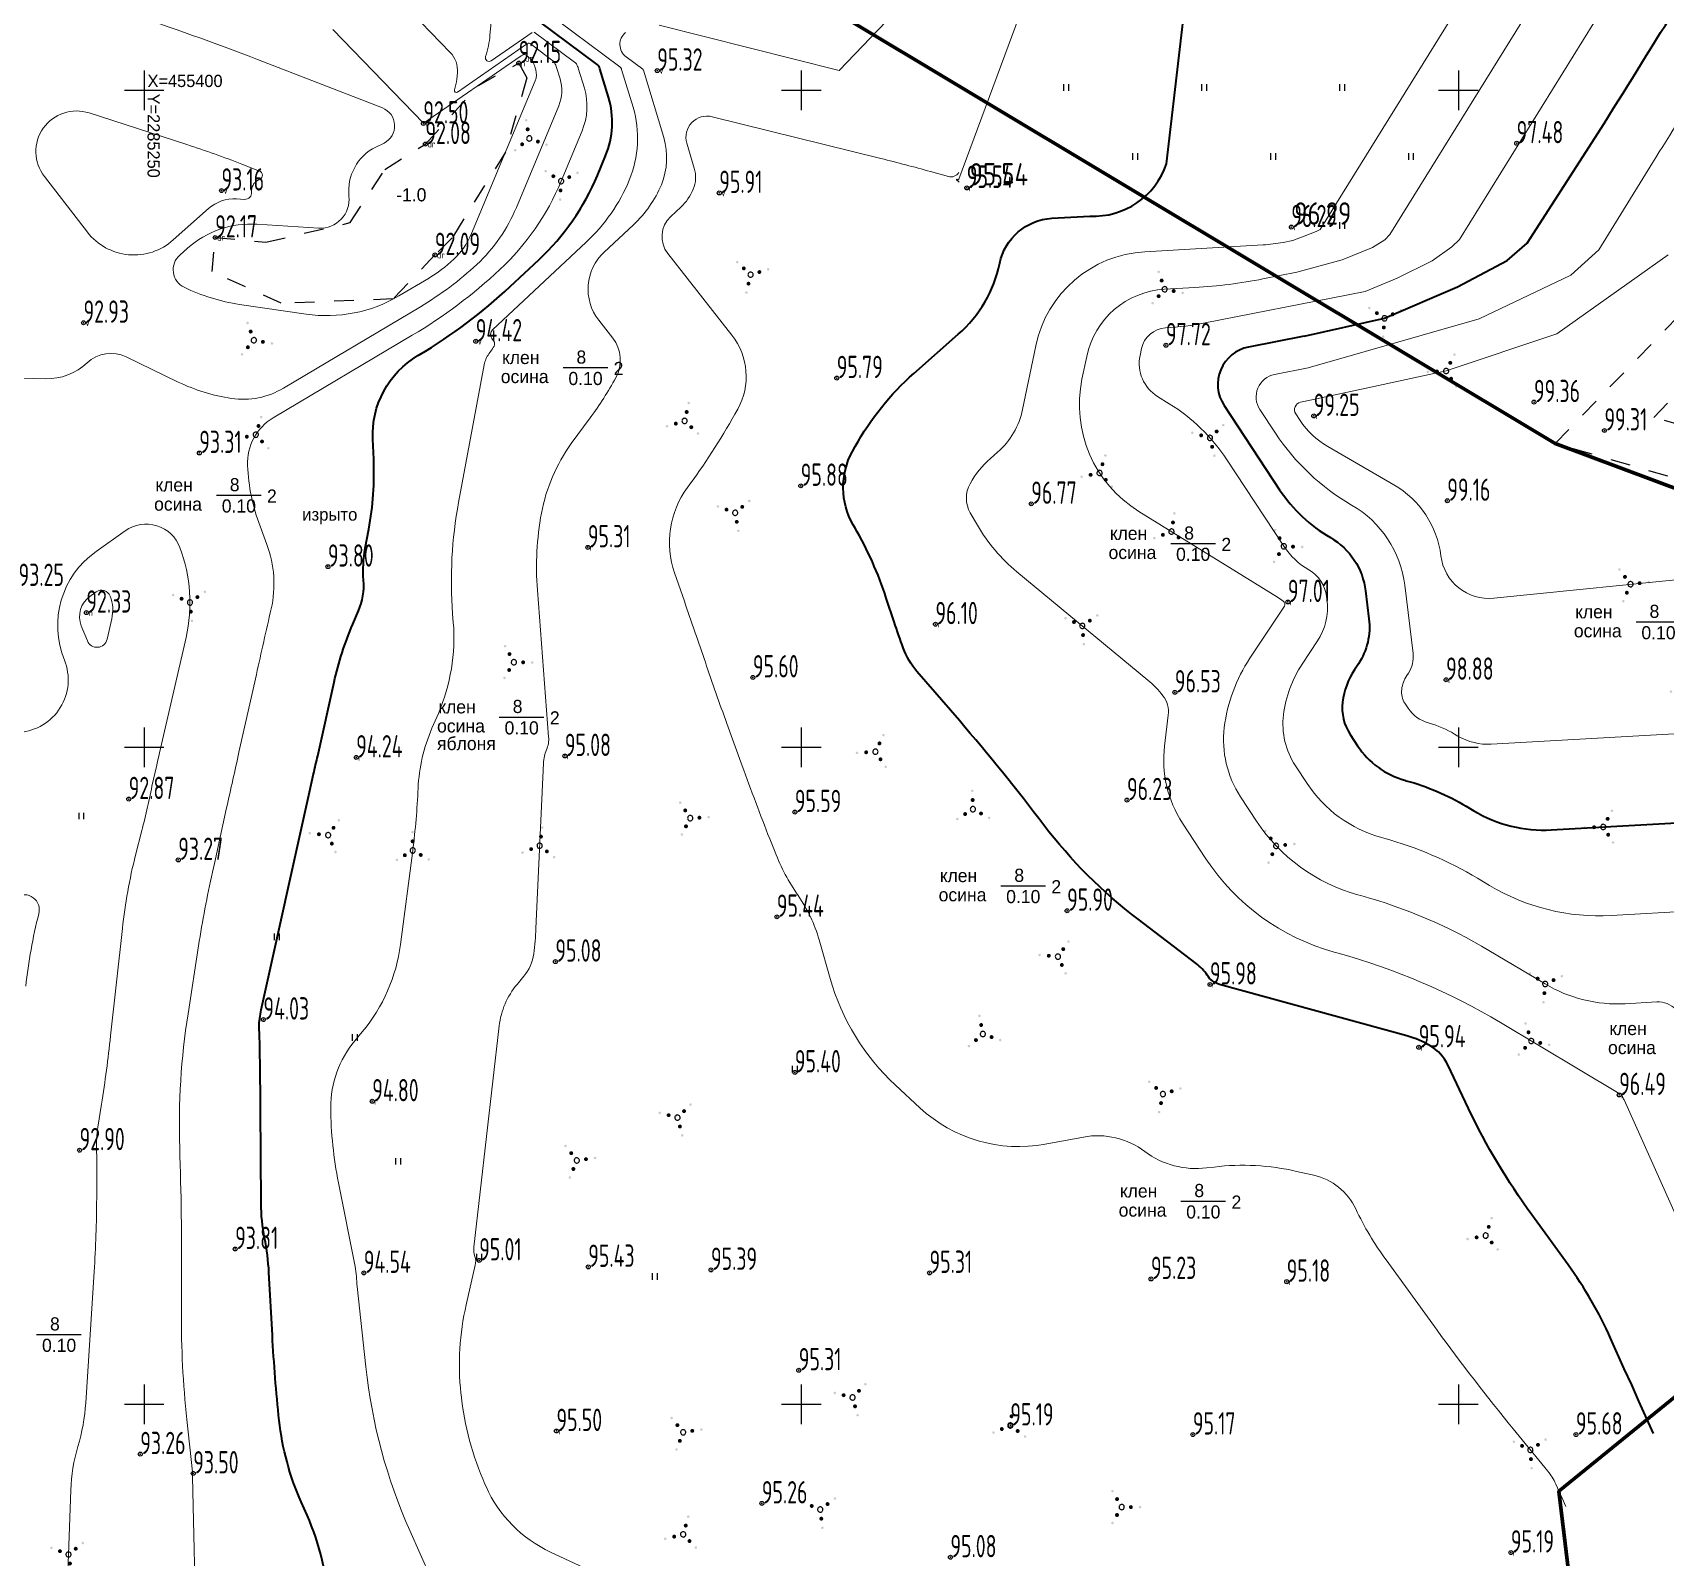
# Model space of a CAD drawing. Header units: metres. Extents: x 2284092 to 2335310, y 454860 to 483236.
# Drawn here: x 2285241.5 to 2285365.8, y 455288.4 to 455404.4 of the extents above; entities that cross this region are included whole.
import ezdxf

# ---------------------------------------------------------------- set-up
doc = ezdxf.new("R2010")
doc.units = ezdxf.units.M
doc.header["$PDMODE"] = 32
doc.header["$PDSIZE"] = 0.3
doc.linetypes.add('ЛИНИЯ_1.5-1.5', pattern=[3, 1.5, -1.5])
for name, color, linetype in [('-_линия', 7, 'Continuous'), ('0 @ 0.5', 7, 'Continuous'), ('Eg.14_Ограждения', 7, 'Continuous'), ('P', 94, 'Continuous'), ('Pn', 7, 'Continuous'), ('Pr', 7, 'Continuous'), ('Pur', 7, 'Continuous'), ('Pv', 7, 'Continuous'), ('T', 7, 'Continuous'), ('КОД', 7, 'Continuous')]:
    doc.layers.add(name, color=color, linetype=linetype)
doc.styles.get("Standard").update_dxf_attribs({"font": 'eskdu.shx'})
doc.styles.add('БСАМ курсив малоконтрасный (Бм-431)', font='bm431.ttf')
doc.styles.add('Древний курсив (Д-431)', font='d431.ttf')
doc.styles.add('Рубленый (Р-131)', font='p131.ttf')

# ---------------------------------------------------------------- blocks, each defined once
blk = doc.blocks.new('Крест сетки')
at = {"color": 72, "linetype": 'Continuous'}
for p, q in [((0, 3), (0, -3)), ((-3, 0), (3, 0))]:
    blk.add_line(p, q, dxfattribs=at)
blk = doc.blocks.new('Штриховка Луговая растительность')
at = {"color": 3, "linetype": 'Continuous'}
for p, q in [((-0.4, 1), (-0.4, 0)), ((0.4, 0), (0.4, 1))]:
    blk.add_line(p, q, dxfattribs=at)
blk = doc.blocks.new('Штриховка Кустарник')
at = {"linetype": 'Continuous'}
h = blk.add_hatch(color=3, dxfattribs=at)
edge = h.paths.add_edge_path()
edge.add_arc((2.04, -1.91), 0.2, 0, 360)
edge = h.paths.add_edge_path()
edge.add_arc((0.63, 2.73), 0.2, 0, 360)
edge = h.paths.add_edge_path()
edge.add_arc((-2.68, -0.81), 0.2, 0, 360)
h = blk.add_hatch(color=3, dxfattribs=at)
edge = h.paths.add_edge_path()
edge.add_arc((0.32, 1.36), 0.3, 0, 360)
edge = h.paths.add_edge_path()
edge.add_arc((-1.34, -0.41), 0.3, 0, 360)
edge = h.paths.add_edge_path()
edge.add_arc((1.02, -0.96), 0.3, 0, 360)
at = {"color": 3, "linetype": 'Continuous', "flags": 128}
blk.add_lwpolyline([(0.4, 0), (0.39, 0.1), (0.35, 0.2), (0.28, 0.28), (0.2, 0.35), (0.1, 0.39), (0, 0.4), (-0.1, 0.39), (-0.2, 0.35), (-0.28, 0.28), (-0.35, 0.2), (-0.39, 0.1), (-0.4, 0), (-0.39, -0.1), (-0.35, -0.2), (-0.28, -0.28), (-0.2, -0.35), (-0.1, -0.39), (0, -0.4), (0.1, -0.39), (0.2, -0.35), (0.28, -0.28), (0.35, -0.2), (0.39, -0.1)], close=True, dxfattribs=at)

msp = doc.modelspace()

# ---------------------------------------------------------------- linework, layer by layer
at = {"layer": '-_линия', "color": 1, "lineweight": 100}
msp.add_lwpolyline([(2285105.13, 455277.24), (2285117.4, 455259.73), (2285144.62, 455235.58), (2285171.81, 455219.58), (2285240.61, 455189.33), (2285360, 455273.88), (2285357.65, 455293.4), (2285424.76, 455347.94), (2285357.37, 455373.11), (2285280.03, 455419.53), (2285266.62, 455433.92), (2285255.62, 455428.3), (2285226.87, 455420.54), (2285211.36, 455393), (2285192.75, 455364.76), (2285174.58, 455340.43), (2285155.32, 455328.55), (2285142.87, 455312.81), (2285125.4, 455297.81), (2285117.19, 455291.73), (2285115.97, 455282.88)], close=True, dxfattribs=at)
at = {"color": 0, "linetype": 'Continuous'}
for p, q in [((2285281.88, 455378.9), (2285285.27, 455378.9)), ((2285255.49, 455369.19), (2285258.89, 455369.19)), ((2285328.12, 455365.51), (2285331.52, 455365.51)), ((2285363.53, 455359.54), (2285366.93, 455359.54)), ((2285277.02, 455352.3, 94.5), (2285280.42, 455352.3, 94.5)), ((2285315.19, 455339.46), (2285318.58, 455339.46)), ((2285328.89, 455315.46), (2285332.29, 455315.46)), ((2285241.81, 455305.31, 92), (2285245.21, 455305.31, 92))]:
    msp.add_line(p, q, dxfattribs=at)
at = {"linetype": 'ЛИНИЯ_1.5-1.5', "elevation": 100.91}
for points in [[(2285429.61, 455350.62), (2285389.01, 455363.99), (2285357.37, 455373.11), (2285371.3, 455387.52), (2285418.04, 455443.8), (2285441.53, 455463.56), (2285505.56, 455521.18), (2285534.12, 455544.11)], [(2285430.86, 455354.41), (2285390.18, 455367.82), (2285364.87, 455375.11), (2285374.28, 455384.85), (2285420.88, 455440.97), (2285444.16, 455460.54), (2285508.15, 455518.13), (2285537.45, 455541.66)]]:
    msp.add_lwpolyline(points, dxfattribs=at)
at = {"color": 5, "linetype": 'ЛИНИЯ_1.5-1.5', "elevation": 92.09}
msp.add_lwpolyline([(2285272.12, 455387.47), (2285268.95, 455384.12), (2285260.43, 455383.79), (2285255.16, 455386.2), (2285255.4, 455388.8), (2285259.26, 455388.44), (2285265.67, 455389.93), (2285268.31, 455393.98), (2285271.4, 455395.91), (2285275.43, 455400.37), (2285278.5, 455402.07), (2285279.12, 455400.95), (2285277.49, 455395.3), (2285273.42, 455388.77), (2285272.12, 455387.47)], dxfattribs=at)
at = {"layer": 'Eg.14_Ограждения', "color": 42, "linetype": 'Continuous', "lineweight": 15, "ltscale": 0.5, "flags": 128}
for points, elevation in [([(2285191.11, 455319.42, 0), (2285188.85, 455311.04)], 91), ([(2285121.01, 455530.83, 0), (2285131.18, 455533.9)], 93), ([(2285137.69, 455396.96, 0), (2285133.53, 455400.65)], 93), ([(2285183.34, 455357.59, 0), (2285178.64, 455362.17)], 93), ([(2285186.8, 455317.74, 0), (2285185.05, 455311.23)], 91.5), ([(2285161.37, 455354.79, 0), (2285167.02, 455348.34)], 92.5), ([(2285181.37, 455628.72, 0), (2285184.82, 455627.52)], 89.5), ([(2285195.22, 455585.45, 0), (2285195.12, 455589.56)], 96.5), ([(2285199, 455603.61, -0.000001), (2285200.8, 455606.98)], 96.5), ([(2285395.85, 455330.97, 0), (2285394.79, 455333.82)], 98.5), ([(2285194.23, 455316.7, 0), (2285193.84, 455315.25)], 90.5), ([(2285304.32, 455260.89, -0.000001), (2285297.79, 455262.96)], 94.5), ([(2285344.79, 455389.03), (2285360.76, 455414.8, -0.001238), (2285364.62, 455420.98), (2285364.62, 455420.98, 0.05314), (2285367.8, 455427.5), (2285370.31, 455434.44, -0.134652), (2285382.59, 455451.81), (2285410.29, 455474.57, 0.027679), (2285417.2, 455480.92), (2285417.2, 455480.92, -0.082432), (2285424.67, 455486.41), (2285431.43, 455489.84, 0.025356), (2285452.71, 455502.03)], 97), ([(2285360.68, 455387.86), (2285364.78, 455394.48, -0.001239), (2285373.02, 455407.7), (2285384.54, 455426.07, 0.05314), (2285390.25, 455437.77), (2285390.25, 455437.77, -0.134652), (2285397.53, 455448.08), (2285409.2, 455457.67, 0.027679), (2285422.39, 455469.79), (2285423.23, 455470.65, -0.082433), (2285435.58, 455479.73), (2285435.58, 455479.73, 0.025356), (2285449.05, 455487.45), (2285451.4, 455488.96, 0.030559), (2285468.4, 455501.41)], 98.5), ([(2285350.09, 455388.64), (2285360.31, 455405.13, -0.001238), (2285369.23, 455419.44), (2285369.23, 455419.44, 0.05314), (2285376.58, 455434.51), (2285376.96, 455435.55, -0.134652), (2285387.57, 455450.57), (2285409.93, 455468.94, 0.027679), (2285418.93, 455477.21), (2285418.93, 455477.21, -0.082432), (2285428.66, 455484.37), (2285432.81, 455486.47, 0.025356), (2285451.49, 455497.17)], 97.5), ([(2285416.8, 455494.64), (2285412.69, 455492.55, 0.082433), (2285412.01, 455492.05), (2285412.01, 455492.05, -0.027679), (2285411.38, 455491.48), (2285359.71, 455449.02, 0.134652), (2285353.88, 455440.77), (2285353.88, 455440.77, -0.190839), (2285347.42, 455433.48), (2285338.97, 455429.2, -0.060623), (2285332.06, 455426.69), (2285332.06, 455426.69, 0.146219), (2285325.9, 455423.18), (2285324.87, 455422.11, 0.102615), (2285319.49, 455413.5), (2285311.99, 455393.23, -0.472775), (2285311.89, 455393.19), (2285311.85, 455393.22, 0.354605), (2285311.81, 455393.22), (2285311.81, 455393.22, 0.436054), (2285311.81, 455393.18), (2285312.02, 455393.01)], 95.5), ([(2285339.49, 455389.42), (2285349.47, 455405.51, 0.076036), (2285353.81, 455415.69), (2285354.51, 455418.43, -0.215872), (2285357.68, 455422.37), (2285357.68, 455422.37, 0.190839), (2285361.09, 455426.23), (2285364.04, 455434.36, -0.134652), (2285376.76, 455452.36), (2285410.65, 455480.21, 0.027679), (2285415.47, 455484.63), (2285415.47, 455484.63, -0.082432), (2285420.68, 455488.46), (2285430.04, 455493.21, 0.025356)], 96.5), ([(2285235.63, 455293.58, 0), (2285235.55, 455294.66)], 92.5), ([(2285391.9, 455490.68), (2285387.64, 455484.1, -0.077151), (2285364.84, 455458.57), (2285351.18, 455447.35, 0.134652), (2285348.8, 455443.97), (2285348.8, 455443.97, -0.190839), (2285346.15, 455440.99), (2285344.7, 455440.25, -0.060624), (2285337.67, 455437.7), (2285334.07, 455436.87, 0.146218), (2285321.63, 455429.8), (2285319.56, 455427.64, -0.028643), (2285306.45, 455405.24), (2285302.87, 455401.51)], 95), ([(2285238.71, 455378.15), (2285242.49, 455378.05, 0.197877), (2285245.65, 455379.26), (2285245.65, 455379.26, -0.310934), (2285248.63, 455379.71), (2285252.59, 455377.8, 0.076121), (2285256.64, 455376.55), (2285256.64, 455376.55, 0.172363), (2285260.6, 455377.34), (2285271.01, 455383.53, 0.053815), (2285275.31, 455386.75), (2285275.31, 455386.75, 0.106659), (2285278.32, 455391.09), (2285281.54, 455398.83, 0.17339), (2285281.64, 455400.87), (2285281.38, 455401.74, 0.056105), (2285281.24, 455402.07), (2285281.24, 455402.07, 0.103734), (2285281, 455402.33), (2285279.36, 455403.56, 0.268335), (2285279.23, 455403.58), (2285279.23, 455403.58, 0.04899), (2285279.1, 455403.51), (2285273.83, 455399.87, -0.716533), (2285273.61, 455400.03), (2285273.61, 455400.03, 0.054373), (2285273.78, 455400.85), (2285273.83, 455401.33, 0.219752), (2285273.28, 455402.89), (2285269.59, 455406.69, -0.432198)], 93), ([(2285264.34, 455404.63), (2285271.25, 455397.5, -0.219782), (2285271.25, 455397.5), (2285271.25, 455397.5, 0.63729), (2285271.25, 455397.49), (2285278.69, 455402.62, -0.048929), (2285278.86, 455402.72), (2285278.86, 455402.72, -0.26834), (2285279.03, 455402.7), (2285279.27, 455402.51, -0.103732), (2285279.56, 455402.19), (2285279.56, 455402.19, -0.056108), (2285279.73, 455401.79), (2285279.79, 455401.57, -0.173389), (2285279.75, 455400.73), (2285274.91, 455389.1, -0.106658), (2285273.56, 455387.15), (2285273.56, 455387.15, -0.053816), (2285271.62, 455385.69), (2285269.38, 455384.36, -0.172363), (2285262.32, 455382.97), (2285257.25, 455383.71, -0.07612), (2285253.04, 455385.01), (2285253.04, 455385.01, -0.534574), (2285252.7, 455387.46), (2285253.3, 455387.99, -0.200192), (2285258.58, 455389.81), (2285263.28, 455389.52, 0.465428), (2285265.58, 455391.94), (2285265.58, 455391.94, -0.313663), (2285267.62, 455395.68), (2285268.25, 455395.99, 0.650674), (2285268.12, 455398.66), (2285258.61, 455402.35, 0.014101), (2285248.69, 455405.88)], 92.5), ([(2285273.36, 455283.29), (2285270.21, 455290.39, -0.077781), (2285266.86, 455302.85), (2285266.2, 455308.96, -0.013351), (2285266.14, 455309.73), (2285266.14, 455309.73, 0.035525), (2285266.04, 455310.49), (2285264.78, 455316.86, -0.047075), (2285264.19, 455322.57), (2285264.19, 455322.57, -0.177626), (2285266.02, 455327.66), (2285266.59, 455328.35, 0.142503), (2285269.5, 455335), (2285270.43, 455342.15, 0.020972), (2285270.84, 455346.89), (2285270.84, 455346.89, -0.090408), (2285271.89, 455351.45), (2285272.38, 455352.58, 0.121275), (2285273.52, 455359.5), (2285273.47, 455360.16, -0.065128), (2285273.92, 455368.64), (2285275.87, 455379.11, -0.111987), (2285276.23, 455379.95), (2285276.37, 455380.14, 0.030503), (2285276.62, 455380.54), (2285276.62, 455380.54, 0.301818), (2285276.59, 455380.93), (2285276.45, 455381.11, -0.389116), (2285276.5, 455381.78), (2285283.63, 455388.44, 0.106658), (2285286.91, 455393.17), (2285286.91, 455393.17, 0.173391), (2285287.2, 455398.71), (2285286.33, 455401.58, 0.056103), (2285286.28, 455401.7), (2285286.28, 455401.7, 0.103846), (2285286.2, 455401.79), (2285280.33, 455406.16)], 94.5), ([(2285279.51, 455404.39), (2285276.41, 455402.25, -0.716534), (2285275.98, 455402.57), (2285275.98, 455402.57, 0.054374), (2285276.31, 455404.21), (2285276.41, 455405.17, 0.219752)], 93.5), ([(2285253.94, 455282.31), (2285253.67, 455294.49, -0.018082), (2285253.67, 455294.67), (2285253.67, 455294.67, 0.039209), (2285253.67, 455294.85), (2285253.24, 455298.84, -0.028026), (2285252.83, 455307.02), (2285252.84, 455309.27, 0.009306), (2285252.7, 455319.52), (2285252.7, 455319.52, -0.04649), (2285253.33, 455329.71), (2285254.13, 455334.9, -0.015995), (2285255.19, 455340.5), (2285255.34, 455341.16), (2285256.27, 455345.4), (2285256.27, 455345.4, -0.000227), (2285257.21, 455349.63), (2285258.53, 455355.54, -0.001635), (2285259.66, 455360.54), (2285259.66, 455360.54, 0.147121), (2285259.33, 455365.43), (2285258.81, 455366.82, -0.078562), (2285257.86, 455371.45), (2285257.86, 455371.45, -0.276638), (2285259.81, 455375.07), (2285270.4, 455381.36, 0.053816), (2285277.06, 455386.36), (2285277.06, 455386.36, 0.106659), (2285281.72, 455393.08), (2285283.32, 455396.92, 0.17339), (2285283.49, 455400.17), (2285283.03, 455401.69, 0.056103), (2285282.92, 455401.95), (2285282.92, 455401.95, 0.103737), (2285282.74, 455402.15), (2285279.68, 455404.43, 0.268364)], 93.5), ([(2285296.04, 455281.71), (2285280.92, 455288.75, -0.181314), (2285276.01, 455293.75), (2285275.93, 455293.92, -0.077781), (2285274.11, 455300.71), (2285274.1, 455300.84, -0.083666), (2285274.5, 455307.58), (2285275.19, 455310.58, 0.135789), (2285275.16, 455311.26), (2285275.16, 455311.26, -0.10717), (2285275.09, 455311.95), (2285277.01, 455328.8, -0.146435), (2285278.37, 455331.96), (2285278.89, 455332.59, 0.142503), (2285279.64, 455334.29), (2285279.64, 455334.29, 0.020972), (2285279.81, 455336.22), (2285280.38, 455348.8, -0.090408), (2285280.61, 455349.81), (2285280.61, 455349.81, 0.121275), (2285280.77, 455350.81), (2285279.92, 455361.97, -0.065128), (2285280.23, 455367.82), (2285280.23, 455367.82, -0.111988), (2285282.5, 455373.11), (2285283.94, 455375.08, 0.030506), (2285285.89, 455378.13), (2285285.89, 455378.13, 0.301815), (2285285.65, 455381.15), (2285284.59, 455382.5, -0.389116), (2285285, 455387.69), (2285287.23, 455389.77, 0.106659), (2285289.35, 455392.82), (2285289.35, 455392.82, 0.17339), (2285289.53, 455396.4), (2285287.98, 455401.53, 0.056124), (2285287.96, 455401.58), (2285287.96, 455401.58, 0.103715), (2285287.93, 455401.61), (2285286.67, 455402.55, -0.484444), (2285286.62, 455404.4)], 95), ([(2285358.18, 455292.22), (2285357.89, 455292.86), (2285357.41, 455293.93), (2285357.41, 455293.93, 0.065907), (2285356.8, 455294.92), (2285354.17, 455298.14, -0.014144), (2285348.38, 455305.65), (2285344.5, 455310.99, -0.045999), (2285342.19, 455314.87), (2285342.19, 455314.87, 0.228763), (2285339.01, 455317.43), (2285337.69, 455317.73, 0.087205), (2285331.41, 455318.06), (2285330.84, 455317.99, -0.193236), (2285326.14, 455319.24), (2285326.14, 455319.24, 0.209391), (2285321.47, 455320.34), (2285318.57, 455319.8, -0.237169), (2285309.02, 455322.57), (2285307.16, 455324.29, -0.137325), (2285302.19, 455332.41), (2285301.36, 455335.34, 0.082645), (2285299.76, 455338.71), (2285299.76, 455338.71, -0.058423), (2285298, 455342.03), (2285297.6, 455343.03, -0.006097), (2285295.5, 455348.6), (2285294.33, 455351.82, -0.005467), (2285292.7, 455356.47), (2285292.7, 455356.47, 0.001482), (2285291.1, 455361.13), (2285290.36, 455363.27, -0.245321), (2285291.33, 455369.77), (2285291.52, 455370.02, 0.030505), (2285295.16, 455375.73), (2285295.16, 455375.73, 0.301816), (2285294.72, 455381.37), (2285289.84, 455387.59, -0.389116), (2285290.06, 455390.39), (2285290.83, 455391.11, 0.106658), (2285291.78, 455392.48), (2285291.78, 455392.48, 0.17339), (2285291.86, 455394.08), (2285291.29, 455395.97, -0.581313), (2285293.22, 455397.99), (2285306.06, 455394.81, -0.00662), (2285309.83, 455393.82), (2285311.19, 455393.44, 0.334087), (2285311.99, 455393.75)], 95.5), ([(2285369.15, 455308.58, 0.000001), (2285368.91, 455309.13), (2285362.61, 455323.16, -0.001877), (2285362.49, 455323.43), (2285362.46, 455323.5, 0.073116), (2285362.39, 455323.62), (2285362.36, 455323.65, 0.01396), (2285362.33, 455323.68), (2285362.33, 455323.68, 0.219721), (2285362.3, 455323.69), (2285362.25, 455323.69, -0.149976), (2285362.12, 455323.72), (2285353.2, 455329.06, 0.067747), (2285340.86, 455334.33), (2285340.55, 455334.42, -0.182271), (2285330.79, 455341.52), (2285329.01, 455344.24, -0.177397), (2285327.64, 455350.09), (2285327.92, 455352.44, 0.196357), (2285327.52, 455353.93), (2285327.52, 455353.93, 0.056482), (2285326.37, 455355.12), (2285316.4, 455363.36, -0.089551), (2285313.41, 455366.9), (2285312.86, 455367.85, -0.262113), (2285312.84, 455370.05), (2285312.84, 455370.05, -0.08708), (2285314.39, 455371.98), (2285314.94, 455372.46, 0.162746), (2285316.84, 455375.72), (2285317.84, 455380.55, -0.33933), (2285326.15, 455387.72), (2285335.14, 455388.24, 0.034159), (2285336.66, 455388.43), (2285337.41, 455388.58)], 96.5), ([(2285337.7, 455386.15), (2285335.13, 455385.65, -0.034158), (2285329.96, 455384.99), (2285327.65, 455384.86, 0.33933), (2285321.72, 455379.75), (2285321.36, 455378.03, 0.315112), (2285325.69, 455367.95), (2285336.23, 455361.42, -0.017873), (2285336.68, 455361.12), (2285336.68, 455361.12, -0.402294), (2285336.76, 455360.73), (2285334.14, 455356.78, 0.11649), (2285332.19, 455351.51), (2285332.19, 455351.51, 0.177397), (2285333.43, 455346.23), (2285334.64, 455344.39, 0.182271), (2285342.35, 455338.78), (2285342.59, 455338.71, -0.067747), (2285352.33, 455334.54), (2285356.61, 455331.99, 0.149965), (2285362.69, 455330.49), (2285365.1, 455330.62, -0.21967), (2285366.55, 455330.05)], 97), ([(2285337.99, 455383.72), (2285330.73, 455382.3, -0.034158), (2285327.72, 455381.92), (2285327.72, 455381.92, 0.33933), (2285325.89, 455380.34), (2285325.78, 455379.81, 0.315112), (2285327.11, 455376.7), (2285328, 455376.15, -0.10869), (2285332.36, 455371.92), (2285336.72, 455365.3, 0.116346), (2285338.63, 455363.5), (2285338.63, 455363.5, -0.235575), (2285339.97, 455361.48), (2285340.01, 455361.16, -0.178416), (2285339.28, 455358.1), (2285338.12, 455356.34, 0.11649), (2285336.69, 455352.47), (2285336.69, 455352.47, 0.177397), (2285337.6, 455348.6), (2285338.49, 455347.25, 0.182271), (2285344.14, 455343.14), (2285344.32, 455343.09, -0.067748), (2285351.46, 455340.03), (2285352.38, 455339.48, 0.149965), (2285361.64, 455337.2), (2285367.9, 455337.56, -0.219669)], 97.5), ([(2285374.97, 455351.5), (2285352.51, 455350.24, -0.149964), (2285349.97, 455350.86), (2285349.72, 455351.01, 0.067746), (2285347.77, 455351.84), (2285347.72, 455351.86, -0.18227), (2285346.18, 455352.98), (2285345.93, 455353.35, -0.177396), (2285345.69, 455354.41), (2285345.69, 455354.41, -0.11649), (2285346.08, 455355.46), (2285346.2, 455355.65, 0.178415), (2285346.55, 455357.13), (2285345.92, 455362.33, 0.235575), (2285341.88, 455368.44), (2285341.88, 455368.44, -0.116346), (2285336.09, 455373.9), (2285334.9, 455375.7, -0.533378), (2285336.02, 455378.37), (2285338.56, 455378.87)], 98.5), ([(2285338.85, 455376.44), (2285338, 455376.27, 0.533379), (2285337.63, 455375.38), (2285337.96, 455374.87, 0.116346), (2285340.06, 455372.9), (2285345.1, 455369.98, -0.235574), (2285348.67, 455364.58), (2285348.67, 455364.58, 0.408282), (2285352.71, 455361.35), (2285368.8, 455362.98, 0.026463), (2285369.58, 455363.1), (2285369.65, 455363.12, 0.027297), (2285370.27, 455363.29), (2285370.27, 455363.29, -0.003898), (2285370.89, 455363.48), (2285380.48, 455366.45)], 99), ([(2285369.4, 455308.03, -0.000001), (2285369.15, 455308.58)], 96.5), ([(2285244.07, 455283.67), (2285244.41, 455293.47, -0.063923), (2285244.95, 455296.79), (2285244.95, 455296.79, 0.056404), (2285245.55, 455300.11), (2285246.19, 455310.09, 0.014695), (2285246.38, 455315.69), (2285246.39, 455317.63, 0.009305), (2285246.37, 455319.37), (2285246.37, 455319.37, -0.04649), (2285246.48, 455321.1), (2285246.75, 455322.83, 0.011161), (2285247.44, 455328.04), (2285248.34, 455336.22, -0.034723), (2285249.34, 455341.8), (2285249.82, 455343.66, 0.007555), (2285250.24, 455345.46), (2285250.24, 455345.46, -0.000227), (2285250.64, 455347.26), (2285250.68, 455347.44, -0.001636), (2285251.17, 455349.59), (2285253.18, 455358.35, 0.147121), (2285252.72, 455365.2), (2285252.72, 455365.2, 0.492062), (2285248.55, 455366.48), (2285246.33, 455364.9, 0.34796), (2285243.92, 455356.64), (2285243.92, 455356.64, -0.508639), (2285240.51, 455351.14)], 93), ([(2285240.98, 455331.81, -0.034723), (2285241.98, 455337.34), (2285241.98, 455337.34, 0.669427), (2285240.26, 455338.62)], 92.5)]:
    msp.add_lwpolyline(points, format="xyb", dxfattribs=dict(at, elevation=elevation))
at = {"layer": 'Eg.14_Ограждения', "color": 42, "linetype": 'Continuous', "lineweight": 40, "ltscale": 0.5, "flags": 128}
for points, elevation in [([(2285149.03, 455344.01, 0), (2285143.48, 455347.36)], 92), ([(2285173.89, 455628.54, 0), (2285177.8, 455627.17)], 90), ([(2285199, 455343.59), (2285204.63, 455341.27, 0.217977), (2285212.29, 455341.57), (2285212.29, 455341.57, -0.51366), (2285216.65, 455339.3), (2285217.45, 455333.67, 0.167994), (2285220.02, 455328.66), (2285220.02, 455328.66, -0.109924), (2285223.24, 455323.83), (2285229.99, 455306.37, -0.043493), (2285230.15, 455305.84), (2285230.15, 455305.84, -0.048358), (2285230.2, 455305.3), (2285230.2, 455303.71, 0.016976), (2285230.34, 455299.99), (2285230.39, 455299.2, 0), (2285230.76, 455293.92), (2285230.79, 455293.46, -0.09345), (2285230.08, 455287.4)], 92), ([(2285327.79, 455394.41), (2285330.25, 455415.53, -0.036754), (2285330.39, 455416.35), (2285330.39, 455416.35, -0.215869), (2285330.87, 455416.94), (2285348.69, 455425.96, 0.190839), (2285358.96, 455437.56), (2285358.96, 455437.56, -0.134652), (2285368.24, 455450.69), (2285411.02, 455485.84, 0.027679), (2285413.74, 455488.34), (2285413.74, 455488.34, -0.082432), (2285416.68, 455490.51), (2285436.42, 455500.52, 0.09771), (2285437.64, 455501.47, 0.09771)], 96), ([(2285355.23, 455388.38), (2285361.1, 455397.48, -0.001239), (2285372.58, 455415.89), (2285376.59, 455422.29, 0.05314), (2285383.6, 455436.66), (2285383.6, 455436.66, -0.134652), (2285392.55, 455449.33), (2285409.56, 455463.3, 0.027679), (2285420.66, 455473.5), (2285420.66, 455473.5, -0.082433), (2285432.66, 455482.32), (2285434.2, 455483.1, 0.025356), (2285450.27, 455492.31), (2285453.07, 455494.11, 0.030559)], 98), ([(2285264.05, 455284.54, 0.093005), (2285262.39, 455291.57), (2285261.94, 455292.57, -0.077781), (2285260.27, 455298.78), (2285260.27, 455298.78, -0.013351), (2285259.75, 455305.27), (2285259.49, 455310.03, 0.035524), (2285259.16, 455312.66), (2285259.16, 455312.66, -0.047075), (2285258.89, 455315.28), (2285258.81, 455326.15, 0.005983), (2285258.77, 455328.08), (2285258.75, 455328.71, -0.046491), (2285258.79, 455329.37), (2285258.79, 455329.37, -0.015995), (2285258.91, 455330.03), (2285262.58, 455346.58), (2285262.89, 455347.97), (2285262.89, 455347.97, -0.000226), (2285263.2, 455349.36), (2285264.44, 455354.95, -0.046776), (2285265.87, 455359.36), (2285266.3, 455360.38, 0.121275), (2285266.69, 455362.72), (2285266.69, 455362.72, -0.065128), (2285266.82, 455365.15), (2285267.09, 455366.59, 0.057192), (2285267.46, 455371.93), (2285267.39, 455373.45, -0.276638), (2285270.82, 455379.81), (2285270.93, 455379.87, 0.053816), (2285277.84, 455385.06), (2285280.03, 455387.11, 0.106658), (2285284.48, 455393.52), (2285285.11, 455395.02, 0.17339), (2285285.33, 455399.47), (2285284.68, 455401.64, 0.056099), (2285284.6, 455401.82), (2285284.6, 455401.82, 0.103741), (2285284.47, 455401.97), (2285280.01, 455405.3, 0.268374)], 94), ([(2285364.84, 455297.79), (2285363.74, 455300.23), (2285363.19, 455301.47), (2285363.19, 455301.47), (2285362.63, 455302.7), (2285361.59, 455305.03, 0.051714), (2285358.36, 455310.61), (2285355.58, 455314.43, -0.045999), (2285350.78, 455322.5), (2285349.19, 455325.84, 0.147848), (2285347.9, 455327.26), (2285347.9, 455327.26, 0.067747), (2285346.07, 455328.04), (2285331.83, 455331.96, -0.182271), (2285330.89, 455332.65), (2285330.89, 455332.65, 0.084895), (2285330.05, 455333.55), (2285325.63, 455336.91, -0.06742), (2285318.46, 455344.08), (2285318.46, 455344.08, 0.015144), (2285312.03, 455352.03), (2285308.8, 455355.77, -0.091221), (2285307.76, 455357.56), (2285307.76, 455357.56, -0.007034), (2285307.07, 455359.55), (2285306.47, 455361.36, 0.050961), (2285304.07, 455366.73), (2285303.95, 455366.94, -0.262114), (2285303.89, 455372.51), (2285304.1, 455372.89, -0.08708), (2285308.57, 455378.46), (2285311.95, 455381.43, 0.162746), (2285315.1, 455386.84), (2285315.1, 455386.84, -0.339304), (2285319.06, 455390.26), (2285321.96, 455390.43, 0.335954), (2285327.79, 455394.41, 0.112391)], 96), ([(2285387.87, 455328.78, -0.000001), (2285388.29, 455327.66)], 98), ([(2285338.28, 455381.3), (2285334.03, 455380.46, 0.533377), (2285332.17, 455376.02), (2285336.4, 455369.6, 0.116346), (2285340.26, 455365.97), (2285340.26, 455365.97, -0.235575), (2285342.94, 455361.9), (2285343.2, 455359.78, -0.178416), (2285342.39, 455356.35), (2285342.1, 455355.9, 0.11649), (2285341.19, 455353.44), (2285341.19, 455353.44, 0.177397), (2285341.77, 455350.98), (2285342.33, 455350.12, 0.182271), (2285345.93, 455347.5), (2285346.04, 455347.46, -0.067747), (2285350.59, 455345.52), (2285351.18, 455345.17, 0.149965), (2285357.07, 455343.72), (2285370.7, 455344.49, -0.219671)], 98)]:
    msp.add_lwpolyline(points, format="xyb", dxfattribs=dict(at, elevation=elevation))
at = {"layer": 'Eg.14_Ограждения', "color": 42, "linetype": 'Continuous', "lineweight": 15, "ltscale": 0.5, "flags": 128}
for points, elevation in [([(2285289.19, 455404.96), (2285302.87, 455401.51)], 95), ([(2285339.49, 455389.42), (2285339.19, 455389.26), (2285338.28, 455388.89), (2285337.41, 455388.58)], 96.5), ([(2285337.7, 455386.15), (2285341.16, 455387.09), (2285343.46, 455388.05), (2285344.41, 455388.62), (2285344.79, 455389.03)], 97), ([(2285337.99, 455383.72), (2285342.92, 455384.69), (2285345.35, 455385.7), (2285348.01, 455387.03), (2285349.5, 455388.08), (2285350.09, 455388.64)], 97.5), ([(2285338.56, 455378.87), (2285351.59, 455382.62), (2285358.57, 455385.94), (2285360.68, 455387.86)], 98.5), ([(2285365.97, 455387.47), (2285357.5, 455381.48), (2285349.07, 455378.64), (2285343.33, 455377.42), (2285338.85, 455376.44)], 99)]:
    msp.add_lwpolyline(points, dxfattribs=dict(at, elevation=elevation))
for points, elevation in [([(2285252.21, 455388.61, -0.434674), (2285245.67, 455389.21), (2285242.4, 455393.44, -0.737923), (2285245.81, 455398.28), (2285253.25, 455395.87, -0.014101), (2285257.43, 455394.38), (2285258.77, 455393.86, -0.650673), (2285258.8, 455393.23), (2285258.66, 455393.15, 0.313663), (2285258.17, 455392.27), (2285258.17, 455392.27, -0.465427), (2285257.63, 455391.7), (2285257.02, 455391.73, 0.200192), (2285254.89, 455391)], 93), ([(2285245.21, 455359.24, -0.347959), (2285245.87, 455361.49), (2285246.35, 455361.83, -0.492061), (2285247.41, 455361.5), (2285247.41, 455361.5, -0.147121), (2285247.53, 455359.77), (2285247.17, 455358.22, -0.73309), (2285245.67, 455358.1)], 92.5)]:
    msp.add_lwpolyline(points, format="xyb", close=True, dxfattribs=dict(at, elevation=elevation))
at = {"layer": 'Eg.14_Ограждения', "color": 42, "linetype": 'Continuous', "lineweight": 40, "ltscale": 0.5, "elevation": 98, "flags": 128}
msp.add_lwpolyline([(2285338.28, 455381.3), (2285344.38, 455382.65), (2285349.94, 455385.04), (2285353.71, 455387.06), (2285355.23, 455388.38)], dxfattribs=at)
at = {"layer": 'P'}
for p in [(2285312.59, 455392.58, 95.54), (2285312.6, 455392.57, 95.54), (2285312.6, 455392.57, 95.54), (2285337.29, 455389.59, 96.29), (2285337.29, 455389.59, 96.29)]:
    msp.add_point(p, dxfattribs=at)
at = {"layer": 'Pn'}
for p in [(2285278.5, 455402.07, 92.15), (2285245.6, 455360.25, 92.33)]:
    msp.add_point(p, dxfattribs=at)
at = {"layer": 'Pr'}
for p in [(2285271.24, 455397.48, 92.5), (2285354.44, 455395.97, 97.48), (2285312.6, 455392.57, 95.54), (2285337.29, 455389.59, 96.29), (2285327.75, 455380.6, 97.72), (2285302.7, 455378.1, 95.79), (2285355.76, 455376.27, 99.36), (2285339, 455375.22, 99.25), (2285361.12, 455374.11, 99.31), (2285254.19, 455372.4, 93.31), (2285299.96, 455369.9, 95.88), (2285317.5, 455368.53, 96.77), (2285349.16, 455368.76, 99.17), (2285283.76, 455365.22, 95.31), (2285263.98, 455363.75, 93.8), (2285337.03, 455361.06, 97.01), (2285310.21, 455359.37, 96.1), (2285296.32, 455355.32, 95.6), (2285349.07, 455355.14, 98.88), (2285328.43, 455354.18, 96.53), (2285266.13, 455349.23, 94.25), (2285282.01, 455349.34, 95.08), (2285248.82, 455346.06, 92.87), (2285299.51, 455345.07, 95.59), (2285324.79, 455345.98, 96.23), (2285252.59, 455341.43, 93.27), (2285320.23, 455337.56, 95.91), (2285298.14, 455337.1, 95.44), (2285281.29, 455333.69, 95.08), (2285331.1, 455331.95, 95.98), (2285259.07, 455329.28, 94.03), (2285346.99, 455327.17, 95.94), (2285299.51, 455325.26, 95.4), (2285267.35, 455323.06, 94.8), (2285362.24, 455323.54, 96.49), (2285245.08, 455319.34, 92.9), (2285256.92, 455311.82, 93.81), (2285266.71, 455310, 94.55), (2285275.49, 455310.95, 95.01), (2285283.79, 455310.46, 95.43), (2285293.13, 455310.23, 95.39), (2285309.76, 455310, 95.31), (2285326.61, 455309.54, 95.23), (2285336.94, 455309.33, 95.18), (2285299.81, 455302.59, 95.31), (2285281.37, 455297.97, 95.5), (2285315.91, 455298.39, 95.19), (2285329.8, 455297.7, 95.17), (2285358.95, 455297.7, 95.68), (2285249.7, 455296.21, 93.26), (2285253.73, 455294.74, 93.5), (2285297, 455292.46, 95.26), (2285311.35, 455288.36, 95.08), (2285354, 455288.72, 95.19)]:
    msp.add_point(p, dxfattribs=at)
at = {"layer": 'Pur'}
for p in [(2285271.4, 455395.91, 92.08), (2285255.4, 455388.8, 92.17), (2285272.12, 455387.47, 92.09)]:
    msp.add_point(p, dxfattribs=at)
at = {"layer": 'Pv'}
for p in [(2285289.04, 455401.5, 95.32), (2285255.88, 455392.37, 93.16), (2285293.76, 455392.19, 95.91), (2285245.38, 455382.31, 92.93), (2285275.23, 455380.9, 94.42)]:
    msp.add_point(p, dxfattribs=at)

# ---------------------------------------------------------------- block references
at = {"layer": '0 @ 0.5', "linetype": 'ЛИНИЯ_1.5-1.5', "xscale": 0.5, "yscale": 0.5, "zscale": 0.5}
for name, p in [('Крест сетки', (2285250, 455400)), ('Крест сетки', (2285300, 455400)), ('Крест сетки', (2285350, 455400)), ('Штриховка Кустарник', (2285291.12, 455374.84)), ('Крест сетки', (2285250, 455350)), ('Крест сетки', (2285300, 455350)), ('Крест сетки', (2285350, 455350)), ('Штриховка Луговая растительность', (2285245.21, 455344.52)), ('Штриховка Луговая растительность', (2285260.09, 455335.32, 94)), ('Штриховка Луговая растительность', (2285266.02, 455327.66, 94.5)), ('Штриховка Луговая растительность', (2285299.51, 455325.26, 95.4)), ('Штриховка Луговая растительность', (2285269.32, 455318.24)), ('Штриховка Луговая растительность', (2285275.49, 455310.95, 95.01)), ('Штриховка Луговая растительность', (2285288.85, 455309.48)), ('Крест сетки', (2285250, 455300)), ('Крест сетки', (2285300, 455300)), ('Крест сетки', (2285350, 455300))]:
    msp.add_blockref(name, p, dxfattribs=at)
at = {"layer": '0 @ 0.5', "linetype": 'Continuous', "xscale": 0.5, "yscale": 0.5, "zscale": 0.5}
for p in [(2285320.15, 455399.96, 93.5), (2285330.65, 455399.96, 93.5), (2285341.15, 455399.96, 93.5), (2285325.4, 455394.71, 93.5), (2285335.9, 455394.71, 93.5), (2285346.4, 455394.71, 93.5), (2285341.15, 455389.46, 93.5)]:
    msp.add_blockref('Штриховка Луговая растительность', p, dxfattribs=at)
at = {"layer": '0 @ 0.5', "linetype": 'ЛИНИЯ_1.5-1.5', "xscale": 0.5, "yscale": 0.5, "zscale": 0.5}
for p, rotation in [((2285279.3, 455396.34, 94.5), 263.0000000000002), ((2285281.72, 455393.08, 93.5), 309.9999999999998), ((2285296.14, 455385.97), 300.0000000000002), ((2285327.65, 455384.86, 97), 151.9999999999998), ((2285344.38, 455382.65, 98), 188.9999999999998), ((2285258.34, 455380.98), 272.9999999999998), ((2285349.07, 455378.64, 99), 225.9999999999999), ((2285258.49, 455373.79, 93.5), 236.0000000000001), ((2285331.1, 455373.55, 97.5), 326.9999999999999), ((2285322.7, 455370.88, 97), 115.0000000000001), ((2285294.97, 455367.85), 323), ((2285328.17, 455366.42, 97), 3.99999999999965), ((2285336.72, 455365.3, 97.5), 41), ((2285363.1, 455362.41, 99), 289.9999999999999), ((2285253.48, 455361.02, 93), 199.0000000000001), ((2285321.38, 455359.24, 96.5), 78.00000000000003), ((2285278.13, 455356.48), 162.0000000000001), ((2285367.27, 455355.12), 142.0000000000001), ((2285305.64, 455349.67), 346.9999999999999), ((2285291.55, 455344.61), 286), ((2285313.06, 455345.29), 135), ((2285263.99, 455343.31, 94.5), 336.9999999999999), ((2285361.03, 455343.94, 98), 104.9999999999998), ((2285270.43, 455342.15, 94.5), 13.99999999999994), ((2285280.09, 455342.51, 95), 124.9999999999997), ((2285336.13, 455342.5, 97), 168.9999999999996), ((2285319.53, 455334.07), 97.99999999999994), ((2285356.61, 455331.99, 97), 67.99999999999974), ((2285313.82, 455328.18), 23.99999999999993), ((2285355.55, 455327.65, 96.5), 31.00000000000006), ((2285327.52, 455323.61), 60.99999999999992), ((2285290.58, 455321.82), 87.99999999999966), ((2285282.92, 455318.56), 50.99999999999998), ((2285352.08, 455312.84), 353.9999999999997), ((2285303.9, 455300.52), 209.0000000000001), ((2285291.01, 455297.87), 172), ((2285315.91, 455298.39, 95.19), 246.0000000000001), ((2285355.48, 455296.53, 95.5), 317.0000000000003), ((2285301.44, 455291.99), 320.0000000000002), ((2285324.38, 455292.18), 282.9999999999998), ((2285291.01, 455290.1), 356.9999999999998), ((2285244.24, 455288.57, 93), 202.0000000000001)]:
    msp.add_blockref('Штриховка Кустарник', p, dxfattribs=dict(at, rotation=rotation))

# ---------------------------------------------------------------- texts
at = {"linetype": 'ЛИНИЯ_1.5-1.5', "style": 'Рубленый (Р-131)'}
for s, height, p in [('X=455400', 0.931, (2285250.25, 455400.25)), ('изрыто', 0.95, (2285262.02, 455367.25))]:
    msp.add_text(s, height=height, dxfattribs=at).set_placement(p)
msp.add_text('Y=2285250', height=0.931, rotation=270, dxfattribs=at).set_placement((2285250.25, 455399.75))
at = {"color": 0, "linetype": 'Continuous'}
for s, style, p in [('-1.0', 'БСАМ курсив малоконтрасный (Бм-431)', (2285269.17, 455391.55)), ('клен', 'БСАМ курсив малоконтрасный (Бм-431)', (2285277.23, 455379.17)), ('8', 'Древний курсив (Д-431)', (2285282.89, 455379.2)), ('осина', 'БСАМ курсив малоконтрасный (Бм-431)', (2285277.13, 455377.72)), ('0.10', 'Древний курсив (Д-431)', (2285282.28, 455377.57)), ('2', 'Древний курсив (Д-431)', (2285285.72, 455378.33)), ('клен', 'БСАМ курсив малоконтрасный (Бм-431)', (2285250.85, 455369.47)), ('8', 'Древний курсив (Д-431)', (2285256.51, 455369.49)), ('осина', 'БСАМ курсив малоконтрасный (Бм-431)', (2285250.75, 455368.01)), ('0.10', 'Древний курсив (Д-431)', (2285255.9, 455367.87)), ('2', 'Древний курсив (Д-431)', (2285259.34, 455368.62)), ('клен', 'БСАМ курсив малоконтрасный (Бм-431)', (2285323.48, 455365.79)), ('8', 'Древний курсив (Д-431)', (2285329.14, 455365.81)), ('осина', 'БСАМ курсив малоконтрасный (Бм-431)', (2285323.38, 455364.33)), ('0.10', 'Древний курсив (Д-431)', (2285328.52, 455364.19)), ('2', 'Древний курсив (Д-431)', (2285331.97, 455364.94)), ('клен', 'БСАМ курсив малоконтрасный (Бм-431)', (2285358.89, 455359.82)), ('8', 'Древний курсив (Д-431)', (2285364.55, 455359.85)), ('осина', 'БСАМ курсив малоконтрасный (Бм-431)', (2285358.79, 455358.37)), ('0.10', 'Древний курсив (Д-431)', (2285363.93, 455358.22)), ('8', 'Древний курсив (Д-431)', (2285278.04, 455352.61, 94.5)), ('клен', 'БСАМ курсив малоконтрасный (Бм-431)', (2285272.38, 455352.58, 94.5)), ('2', 'Древний курсив (Д-431)', (2285280.87, 455351.74, 94.5)), ('осина', 'БСАМ курсив малоконтрасный (Бм-431)', (2285272.28, 455351.13, 94.5)), ('0.10', 'Древний курсив (Д-431)', (2285277.42, 455350.98, 94.5)), ('яблоня', 'БСАМ курсив малоконтрасный (Бм-431)', (2285272.28, 455349.79, 94.5)), ('клен', 'БСАМ курсив малоконтрасный (Бм-431)', (2285310.54, 455339.74)), ('8', 'Древний курсив (Д-431)', (2285316.21, 455339.76)), ('осина', 'БСАМ курсив малоконтрасный (Бм-431)', (2285310.45, 455338.28)), ('0.10', 'Древний курсив (Д-431)', (2285315.59, 455338.14)), ('2', 'Древний курсив (Д-431)', (2285319.03, 455338.89)), ('клен', 'БСАМ курсив малоконтрасный (Бм-431)', (2285361.49, 455328.1)), ('осина', 'БСАМ курсив малоконтрасный (Бм-431)', (2285361.39, 455326.65)), ('клен', 'БСАМ курсив малоконтрасный (Бм-431)', (2285324.25, 455315.74)), ('8', 'Древний курсив (Д-431)', (2285329.91, 455315.77)), ('0.10', 'Древний курсив (Д-431)', (2285329.29, 455314.14)), ('2', 'Древний курсив (Д-431)', (2285332.74, 455314.89)), ('осина', 'БСАМ курсив малоконтрасный (Бм-431)', (2285324.15, 455314.28)), ('8', 'Древний курсив (Д-431)', (2285242.83, 455305.62, 92)), ('0.10', 'Древний курсив (Д-431)', (2285242.22, 455303.99, 92))]:
    msp.add_text(s, height=1, dxfattribs=dict(at, style=style)).set_placement(p)
at = {"layer": 'T', "width": 0.8}
for s, p in [('92.15', (2285278.5, 455402.07, 92.15)), ('95.32', (2285289.04, 455401.5, 95.32)), ('92.50', (2285271.24, 455397.48, 92.5)), ('92.08', (2285271.4, 455395.91, 92.08)), ('97.48', (2285354.44, 455395.97, 97.48)), ('93.16', (2285255.88, 455392.37, 93.16)), ('95.91', (2285293.76, 455392.19, 95.91)), ('95.54', (2285312.59, 455392.58, 95.54)), ('95.54', (2285312.6, 455392.57, 95.54)), ('95.54', (2285312.6, 455392.57, 95.54)), ('96.29', (2285337.29, 455389.59, 96.29)), ('96.29', (2285337.29, 455389.59, 96.29)), ('92.17', (2285255.4, 455388.8, 92.17)), ('92.09', (2285272.12, 455387.47, 92.09)), ('92.93', (2285245.38, 455382.31, 92.93)), ('94.42', (2285275.23, 455380.9, 94.42)), ('97.72', (2285327.75, 455380.6, 97.72)), ('95.79', (2285302.7, 455378.1, 95.79)), ('99.36', (2285355.76, 455376.27, 99.36)), ('99.25', (2285339, 455375.22, 99.25)), ('99.31', (2285361.12, 455374.11, 99.31)), ('93.31', (2285254.19, 455372.4, 93.31)), ('95.88', (2285299.96, 455369.9, 95.88)), ('96.77', (2285317.5, 455368.53, 96.77)), ('99.16', (2285349.16, 455368.76, 99.17)), ('95.31', (2285283.76, 455365.22, 95.31)), ('93.80', (2285263.98, 455363.75, 93.8)), ('93.25', (2285240.44, 455362.28, 93.25)), ('97.01', (2285337.03, 455361.06, 97.01)), ('92.33', (2285245.6, 455360.25, 92.33)), ('96.10', (2285310.21, 455359.37, 96.1)), ('95.60', (2285296.32, 455355.32, 95.6)), ('98.88', (2285349.07, 455355.14, 98.88)), ('96.53', (2285328.43, 455354.18, 96.53)), ('94.24', (2285266.13, 455349.23, 94.25)), ('95.08', (2285282.01, 455349.34, 95.08)), ('92.87', (2285248.82, 455346.06, 92.87)), ('96.23', (2285324.79, 455345.98, 96.23)), ('95.59', (2285299.51, 455345.07, 95.59)), ('93.27', (2285252.59, 455341.43, 93.27)), ('95.44', (2285298.14, 455337.1, 95.44)), ('95.90', (2285320.23, 455337.56, 95.91)), ('95.08', (2285281.29, 455333.69, 95.08)), ('95.98', (2285331.1, 455331.95, 95.98)), ('94.03', (2285259.07, 455329.28, 94.03)), ('95.94', (2285346.99, 455327.17, 95.94)), ('95.40', (2285299.51, 455325.26, 95.4)), ('96.49', (2285362.24, 455323.54, 96.49)), ('94.80', (2285267.35, 455323.06, 94.8)), ('92.90', (2285245.08, 455319.34, 92.9)), ('93.81', (2285256.92, 455311.82, 93.81)), ('95.01', (2285275.49, 455310.95, 95.01)), ('94.54', (2285266.71, 455310, 94.55)), ('95.43', (2285283.79, 455310.46, 95.43)), ('95.39', (2285293.13, 455310.23, 95.39)), ('95.31', (2285309.76, 455310, 95.31)), ('95.23', (2285326.61, 455309.54, 95.23)), ('95.18', (2285336.94, 455309.33, 95.18)), ('95.31', (2285299.81, 455302.59, 95.31)), ('95.50', (2285281.37, 455297.97, 95.5)), ('95.19', (2285315.91, 455298.39, 95.19)), ('95.17', (2285329.8, 455297.7, 95.17)), ('95.68', (2285358.95, 455297.7, 95.68)), ('93.26', (2285249.7, 455296.21, 93.26)), ('93.50', (2285253.73, 455294.74, 93.5)), ('95.26', (2285297, 455292.46, 95.26)), ('95.19', (2285354, 455288.72, 95.19)), ('95.08', (2285311.35, 455288.36, 95.08))]:
    msp.add_text(s, height=1.7, dxfattribs=at).set_placement(p)
at = {"layer": 'T'}
for s, p in [('95.54', (2285312.82, 455392.76, 95.54)), ('96.29', (2285337.51, 455389.78, 96.29))]:
    msp.add_text(s, height=1.7, dxfattribs=at).set_placement(p)
at = {"layer": 'КОД'}
for s, p in [('n', (2285278.65, 455401.82, 92.15)), ('ur', (2285278.97, 455402.19, 92.32)), ('v', (2285289.19, 455401.25, 95.32)), ('r', (2285271.39, 455397.23, 92.5)), ('ur', (2285271.55, 455395.66, 92.08)), ('v', (2285256.03, 455392.12, 93.16)), ('v', (2285293.91, 455391.94, 95.91)), ('r', (2285312.75, 455392.32, 95.54)), ('r', (2285312.75, 455392.32, 95.54)), ('r', (2285337.44, 455389.34, 96.29)), ('r', (2285337.44, 455389.34, 96.29)), ('ur', (2285255.55, 455388.55, 92.17)), ('ur', (2285272.27, 455387.22, 92.09)), ('v', (2285245.53, 455382.06, 92.93)), ('v', (2285275.38, 455380.65, 94.42)), ('r', (2285339.15, 455374.97, 99.25)), ('r', (2285283.91, 455364.97, 95.31)), ('r', (2285337.18, 455360.81, 97.01)), ('n', (2285245.75, 455360, 92.33)), ('r', (2285310.36, 455359.12, 96.1)), ('r', (2285349.22, 455354.89, 98.88)), ('r', (2285266.28, 455348.98, 94.24)), ('r', (2285282.16, 455349.09, 95.08)), ('r', (2285331.25, 455331.7, 95.98)), ('r', (2285347.14, 455326.92, 95.94)), ('r', (2285267.5, 455322.81, 94.8)), ('r', (2285362.39, 455323.29, 96.49)), ('r', (2285337.09, 455309.07, 95.18)), ('r', (2285281.52, 455297.72, 95.5)), ('r', (2285354.15, 455288.47, 95.19))]:
    msp.add_text(s, height=0.5, dxfattribs=at).set_placement(p)

doc.saveas('drawing.dxf')
